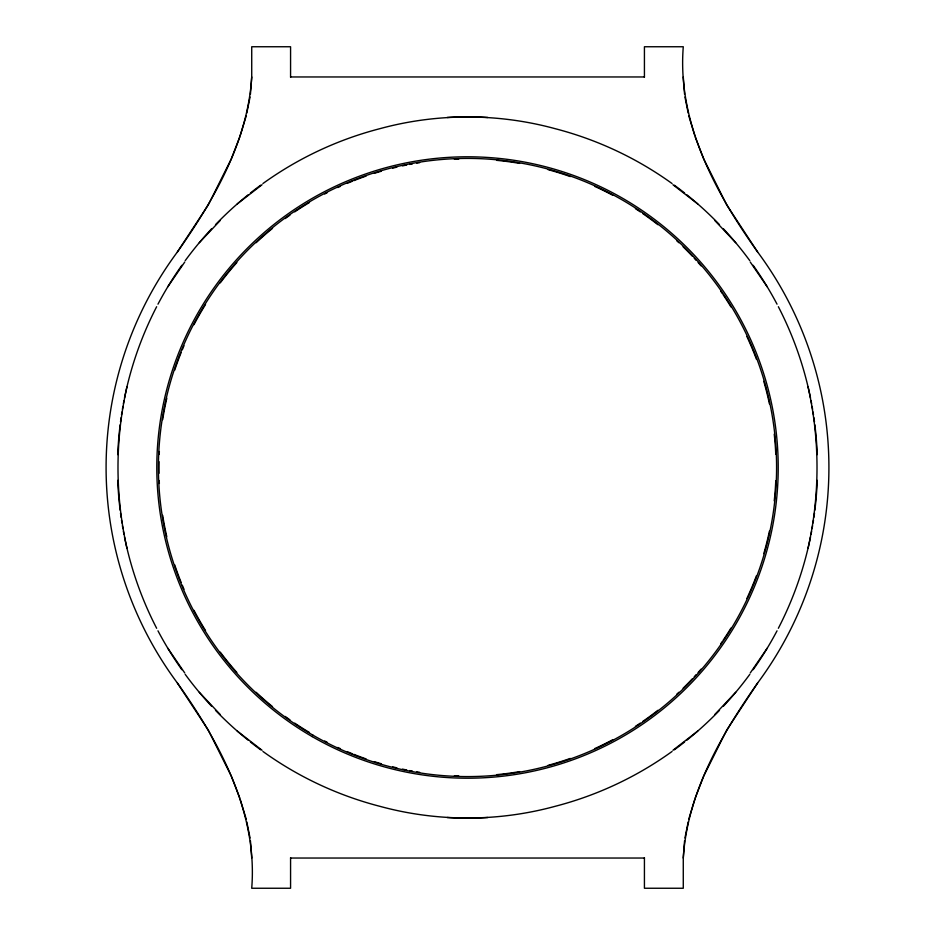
<?xml version="1.0" encoding="UTF-8"?>
<svg xmlns="http://www.w3.org/2000/svg" width="935" height="935" viewBox="0 0 935 935"><rect width="100%" height="100%" fill="white"/><g stroke="black" fill="none" stroke-linecap="round" stroke-linejoin="round"><path stroke-width="1.4" d="M250.44 94.236L251.725 76.962L251.725 46.75L290.575 46.75L290.575 77.313M644.425 857.687L644.425 888.25L683.275 888.25L683.275 858.038L684.56 840.764M251.725 76.962C247.775 141.664 213.823 200.09 177.381 251.982A361.413 361.413 0 0 0 177.381 683.017L208.283 730.071L231.214 775.933L239.781 798.022M683.275 858.038C687.225 793.336 721.177 734.91 757.619 683.017A361.413 361.413 0 0 0 757.619 251.982L726.717 204.929L703.786 159.067L695.219 136.977M126.95 386.845C115.005 439.859 115.005 495.141 126.95 548.155M808.05 548.155C819.995 495.141 819.995 439.859 808.05 386.845M246.793 113.077L250.054 97.018M684.946 837.982L688.207 821.923M240.19 135.645L246.256 115.753M688.744 819.247L694.81 799.355M239.781 136.977L231.214 159.067L208.283 204.929L177.381 251.982M695.219 798.022L703.786 775.933L726.717 730.071L757.619 683.017M167.797 286.788L184.733 262.057M750.267 672.943L767.203 648.212M199.295 242.679L220.356 220.356M714.644 714.644L735.705 692.321M237.221 203.97L262.057 184.733M672.943 750.267L697.779 731.03M672.066 183.54A349.97 349.97 0 0 0 555.133 128.679C498.039 113.1 436.961 113.1 379.867 128.679A349.97 349.97 0 0 0 262.934 183.54M262.934 751.46A349.97 349.97 0 0 0 379.867 806.321C436.961 821.9 498.039 821.9 555.133 806.321A349.97 349.97 0 0 0 672.066 751.46M290.575 76.962L644.425 76.962M290.575 858.038L644.425 858.038M672.943 184.733L697.779 203.97M237.221 731.03L262.057 750.267M714.644 220.356L735.705 242.679M199.295 692.321L220.356 714.644M750.267 262.057L767.203 286.788M167.797 648.212L184.733 672.943M757.619 251.982C715.17 192.4 677.221 122.31 683.275 46.75L644.425 46.75L644.425 77.313M177.381 683.017C219.83 742.6 257.779 812.69 251.725 888.25L290.575 888.25L290.575 857.687M688.744 115.753L694.81 135.645M240.19 799.355L246.256 819.247M684.946 97.018L688.207 113.077M246.793 821.923L250.054 837.982M683.275 76.962L684.56 94.236M250.44 840.764L251.725 858.038M775.769 480.613A308.55 308.55 0 0 1 774.238 500.891M769.423 531.103A308.55 308.55 0 0 1 763.778 553.649M756.427 575.773A308.55 308.55 0 0 1 746.843 598.54M730.983 628.051A308.55 308.55 0 0 1 723.141 640.276M722.323 641.48A308.55 308.55 0 0 1 720.675 643.864M701.016 669.168A308.55 308.55 0 0 1 698.141 672.464M696.201 674.626A308.55 308.55 0 0 1 694.237 676.776M692.251 678.892A308.55 308.55 0 0 1 683.111 688.218M678.904 692.251A308.55 308.55 0 0 1 676.765 694.237M657.901 710.296A308.55 308.55 0 0 1 642.707 721.481M640.3 723.129A308.55 308.55 0 0 1 635.438 726.343M612.846 739.667A308.55 308.55 0 0 1 594.613 748.654M570.268 758.437A308.55 308.55 0 0 1 548.085 765.344M519.626 771.62A308.55 308.55 0 0 1 496.59 774.671M458.758 775.921A308.55 308.55 0 0 1 454.41 775.769M419.64 772.322A308.55 308.55 0 0 1 416.765 771.854M412.464 771.106A308.55 308.55 0 0 1 409.6 770.569M406.748 770.008A308.55 308.55 0 0 1 402.494 769.119M396.837 767.845A308.55 308.55 0 0 1 392.595 766.817M381.34 763.778A308.55 308.55 0 0 1 374.362 761.663M366.064 758.904A308.55 308.55 0 0 1 353.804 754.335M352.46 753.797A308.55 308.55 0 0 1 347.095 751.588M340.433 748.666A308.55 308.55 0 0 1 337.78 747.462M327.285 742.355A308.55 308.55 0 0 1 324.69 741.011M309.45 732.491A308.55 308.55 0 0 1 294.735 723.152M289.944 719.845A308.55 308.55 0 0 1 285.198 716.444M272.517 706.626A308.55 308.55 0 0 1 256.132 692.286M236.824 672.429A308.55 308.55 0 0 1 220.309 652.163M205.513 630.494A308.55 308.55 0 0 1 193.989 610.321M183.985 589.249A308.55 308.55 0 0 1 182.29 585.216M181.191 582.528A308.55 308.55 0 0 1 174.693 564.798M166.816 536.748A308.55 308.55 0 0 1 162.678 515.349M159.359 483.477A308.55 308.55 0 0 1 159.231 480.567M159.008 473.297A308.55 308.55 0 0 1 159.008 461.703M159.231 454.433A308.55 308.55 0 0 1 159.359 451.523M162.678 419.651A308.55 308.55 0 0 1 166.816 398.252M174.693 370.202A308.55 308.55 0 0 1 181.191 352.472M182.29 349.783A308.55 308.55 0 0 1 183.985 345.751M193.989 324.679A308.55 308.55 0 0 1 205.513 304.506M220.309 282.837A308.55 308.55 0 0 1 236.824 262.571M256.132 242.714A308.55 308.55 0 0 1 272.517 228.374M285.198 218.556A308.55 308.55 0 0 1 289.944 215.155M294.735 211.848A308.55 308.55 0 0 1 309.45 202.509M324.69 193.989A308.55 308.55 0 0 1 327.285 192.645M337.78 187.538A308.55 308.55 0 0 1 340.433 186.334M347.095 183.412A308.55 308.55 0 0 1 352.46 181.203M353.804 180.665A308.55 308.55 0 0 1 366.064 176.096M374.362 173.337A308.55 308.55 0 0 1 381.34 171.222M392.595 168.183A308.55 308.55 0 0 1 396.837 167.155M402.494 165.881A308.55 308.55 0 0 1 406.748 164.992M409.6 164.431A308.55 308.55 0 0 1 412.464 163.894M416.765 163.146A308.55 308.55 0 0 1 419.64 162.678M454.41 159.231A308.55 308.55 0 0 1 458.758 159.079M496.59 160.329A308.55 308.55 0 0 1 519.626 163.38M548.085 169.656A308.55 308.55 0 0 1 570.268 176.563M594.613 186.345A308.55 308.55 0 0 1 612.846 195.333M635.438 208.657A308.55 308.55 0 0 1 640.3 211.871M642.707 213.519A308.55 308.55 0 0 1 657.901 224.704M676.765 240.762A308.55 308.55 0 0 1 678.904 242.749M683.111 246.782A308.55 308.55 0 0 1 692.251 256.108M694.237 258.224A308.55 308.55 0 0 1 696.201 260.374M698.141 262.536A308.55 308.55 0 0 1 701.016 265.832M720.675 291.136A308.55 308.55 0 0 1 722.323 293.52M723.141 294.724A308.55 308.55 0 0 1 730.983 306.949M746.843 336.46A308.55 308.55 0 0 1 756.427 359.227M763.778 381.351A308.55 308.55 0 0 1 769.423 403.897M774.238 434.109A308.55 308.55 0 0 1 775.769 454.387M487.848 817.529A350.625 350.625 0 0 1 447.152 817.529M447.152 117.471A350.625 350.625 0 0 1 487.848 117.471M817.237 480.368A349.97 349.97 0 0 1 814.853 510.206M814.49 513.046A349.97 349.97 0 0 1 813.906 517.289M813.497 520.129A349.97 349.97 0 0 1 813.053 522.945M812.585 525.774A349.97 349.97 0 0 1 812.094 528.591M811.592 531.407A349.97 349.97 0 0 1 811.054 534.212M810.493 537.017A349.97 349.97 0 0 1 778.352 628.285M777.032 630.821A349.97 349.97 0 0 1 753.142 669.705M749.8 674.345A349.97 349.97 0 0 1 723.421 706.206M719.494 710.355A349.97 349.97 0 0 1 686.863 740.193M684.619 741.981A349.97 349.97 0 0 1 674.38 749.776M260.62 749.776A349.97 349.97 0 0 1 250.381 741.981M248.137 740.193A349.97 349.97 0 0 1 215.506 710.355M211.579 706.206A349.97 349.97 0 0 1 185.2 674.345M181.857 669.705A349.97 349.97 0 0 1 157.968 630.821M156.648 628.285A349.97 349.97 0 0 1 124.507 537.017M123.946 534.212A349.97 349.97 0 0 1 123.408 531.407M122.906 528.591A349.97 349.97 0 0 1 122.415 525.774M121.947 522.945A349.97 349.97 0 0 1 121.503 520.129M121.094 517.289A349.97 349.97 0 0 1 120.51 513.046M120.147 510.206A349.97 349.97 0 0 1 117.763 480.368M117.763 454.632A349.97 349.97 0 0 1 120.147 424.794M120.51 421.954A349.97 349.97 0 0 1 121.094 417.711M121.503 414.871A349.97 349.97 0 0 1 121.947 412.054M122.415 409.226A349.97 349.97 0 0 1 122.906 406.409M123.408 403.593A349.97 349.97 0 0 1 123.946 400.788M124.507 397.983A349.97 349.97 0 0 1 156.648 306.715M157.968 304.179A349.97 349.97 0 0 1 181.857 265.295M185.2 260.655A349.97 349.97 0 0 1 211.579 228.794M215.506 224.645A349.97 349.97 0 0 1 248.137 194.807M250.381 193.019A349.97 349.97 0 0 1 260.62 185.223M674.38 185.223A349.97 349.97 0 0 1 684.619 193.019M686.863 194.807A349.97 349.97 0 0 1 719.494 224.645M723.421 228.794A349.97 349.97 0 0 1 749.8 260.655M753.142 265.295A349.97 349.97 0 0 1 777.032 304.179M778.352 306.715A349.97 349.97 0 0 1 810.493 397.983M811.054 400.788A349.97 349.97 0 0 1 811.592 403.593M812.094 406.409A349.97 349.97 0 0 1 812.585 409.226M813.053 412.054A349.97 349.97 0 0 1 813.497 414.871M813.906 417.711A349.97 349.97 0 0 1 814.49 421.954M814.853 424.794A349.97 349.97 0 0 1 817.237 454.632M312.956 735.179A309.088 309.088 0 0 0 776.588 467.5A309.088 309.088 0 0 0 312.956 199.821A309.088 309.088 0 0 0 312.956 735.179M312.15 736.581A310.712 310.712 0 0 0 778.212 467.5A310.712 310.712 0 0 0 312.15 198.419A310.712 310.712 0 0 0 312.15 736.581"/></g></svg>
